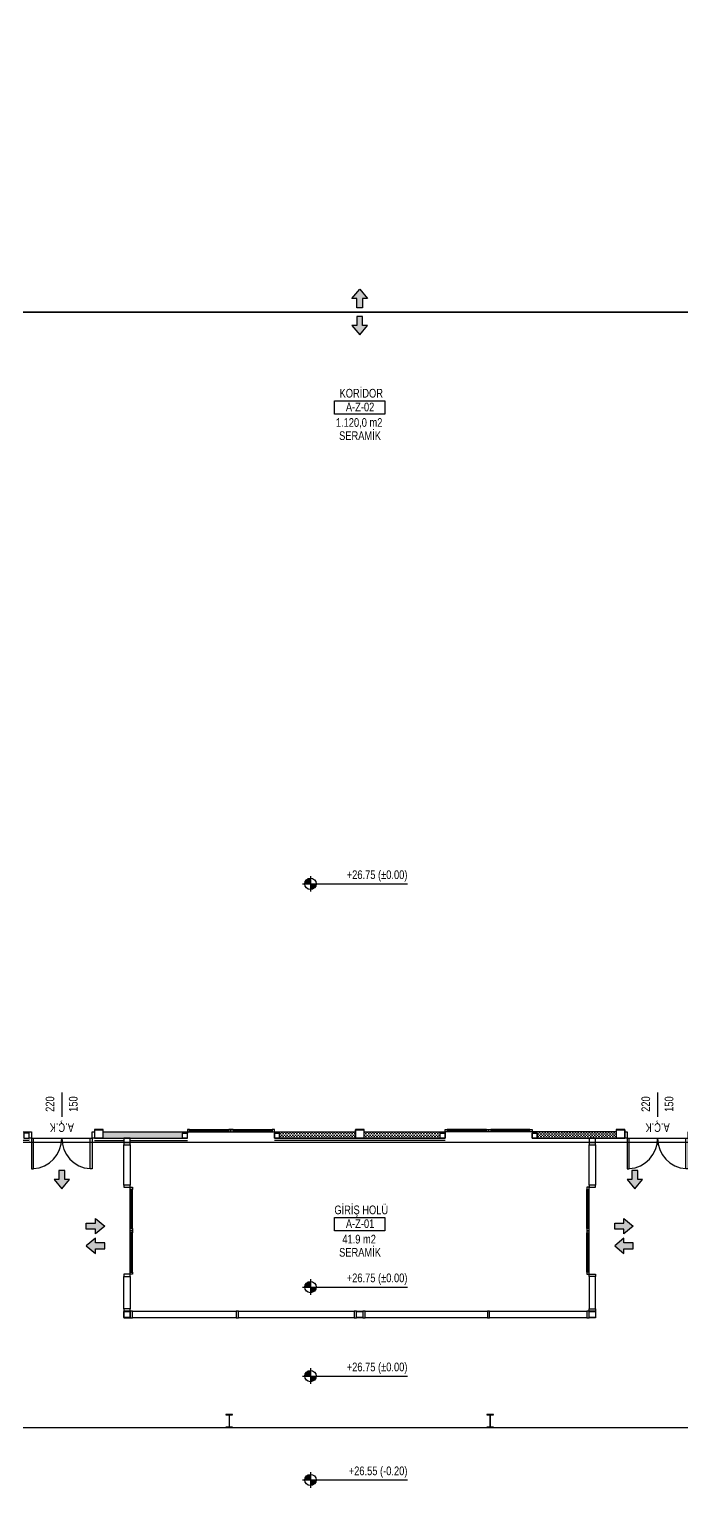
# Model space of a CAD drawing. Header units: centimetres. Extents: x 28733 to 98303, y -2883 to 8555.
# Drawn here: x 56419 to 57920, y 715 to 4069 of the extents above; entities that cross this region are included whole.
import ezdxf
from ezdxf.enums import TextEntityAlignment as Align

# ---------------------------------------------------------------- set-up
doc = ezdxf.new("R2010")
doc.units = ezdxf.units.CM
doc.header["$LTSCALE"] = 100
for name, color, linetype in [('A-ANNO-DIMS', 187, 'Continuous'), ('A-ANNO-IDEN', 50, 'Continuous'), ('A-ANNO-TEXT', 50, 'Continuous'), ('A-AREA', 102, 'Continuous'), ('A-DOOR', 193, 'Continuous'), ('A-ELEV-01', 255, 'Continuous'), ('A-GLAZ-FRME', 12, 'Continuous'), ('A-GLAZ-FRME-MBND', 9, 'Continuous'), ('A-GLAZ-FULL', 130, 'Continuous'), ('A-GLAZ-SILL', 8, 'Continuous'), ('A-WALL', 134, 'Continuous'), ('A-WALL-HTCH', 8, 'Continuous'), ('A-WALL-INSL', 249, 'Continuous'), ('A-WALL-PLST', 129, 'Continuous'), ('S-STEL', 3, 'Continuous')]:
    doc.layers.add(name, color=color, linetype=linetype)
doc.styles.add('Fields_100', font='act_simplex.shx', dxfattribs={"width": 0.8, "height": 20})
doc.linetypes.add('BATTING', pattern='A,0.00254,-2.54,[134,ltypeshp.shx,S=2.54,R=0,X=-2.54,Y=0],-5.08,[134,ltypeshp.shx,S=2.54,R=180,X=2.54,Y=0],-2.54', length=10.16254)
pattern_1 = [(0, (47244.2896, 54361.0323), (3.175, 3.175), [3.175, -3.175])]

# ---------------------------------------------------------------- blocks, each defined once
blk = doc.blocks.new('Mahal kutusu_100')
at = {"color": 0}
blk.add_lwpolyline([(-58, 30), (58, 30), (58, 0), (-58, 0)], close=True, dxfattribs=at)
at = {"color": 0, "style": 'Fields_100', "width": 0.8}
for tag, p in [('MAHAL', (3.6, 37.9)), ('KOD', (0.9, 6.2)), ('ALAN', (-1.3, -29.4)), ('KAPLAMA', (0.8, -59.7))]:
    blk.add_attdef(tag, text='', height=20, dxfattribs=at).set_placement(p, align=Align.CENTER)
blk = doc.blocks.new('KAPI 150')
at = {"layer": 'A-DOOR'}
blk.add_line((145, 15), (5, 15), dxfattribs=at)
for points in [[(5, 15), (5, 85), (10, 85), (10, 15)], [(145, 15), (145, 85), (140, 85), (140, 15)]]:
    blk.add_lwpolyline(points, dxfattribs=at)
for points in [[(5, 0), (0, 0), (0, 15), (5, 15)], [(150, 0), (145, 0), (145, 15), (150, 15)]]:
    blk.add_lwpolyline(points, close=True, dxfattribs=at)
for centre, start, end in [((5, 15), 0, 85.904), ((145, 15), 94.096, 180)]:
    blk.add_arc(centre, 70, start, end, dxfattribs=at)
blk = doc.blocks.new('AÇK_01')
at = {"color": 0}
blk.add_lwpolyline([(28, 0), (-28, 0)], dxfattribs=at)
at = {"color": 0, "style": 'Fields_100', "width": 0.8}
blk.add_attdef('A.Ç.K.01', text='', height=20, rotation=90, dxfattribs=at).set_placement((-53, 0), align=Align.MIDDLE_CENTER)
for tag, p in [('W', (1, 17.2)), ('H', (1, -36.3))]:
    blk.add_attdef(tag, text='', height=20, dxfattribs=at).set_placement(p, align=Align.CENTER)
blk = doc.blocks.new('300')
blk.add_lwpolyline([(0, 0), (150, 0), (150, 10.7), (93.55, 10.7, -0.41421356), (78.55, 25.7), (78.55, 274.3, -0.41421356), (93.55, 289.3), (150, 289.3), (150, 300), (0, 300), (0, 289.3), (56.45, 289.3, -0.41421356), (71.45, 274.3), (71.45, 25.7, -0.41421356), (56.45, 10.7), (0, 10.7)], format="xyb", close=True)

msp = doc.modelspace()

# ---------------------------------------------------------------- hatches: boundary and pattern name
at = {"layer": 'A-ANNO-DIMS'}
h = msp.add_hatch(color=256, dxfattribs=at)
h.paths.add_polyline_path([(57066.28, 2116.71, 0.4142136), (57053.28, 2103.71), (57066.28, 2103.71)])
h.paths.add_polyline_path([(57079.28, 2103.71), (57066.28, 2103.71), (57066.28, 2090.71, 0.4142136)])
h = msp.add_hatch(color=256, dxfattribs=at)
h.paths.add_polyline_path([(57066.28, 1189.6, 0.4142136), (57053.28, 1176.6), (57066.28, 1176.6)])
h.paths.add_polyline_path([(57079.28, 1176.6), (57066.28, 1176.6), (57066.28, 1163.6, 0.4142136)])
h = msp.add_hatch(color=256, dxfattribs=at)
h.paths.add_polyline_path([(57066.28, 984.79, 0.4142136), (57053.28, 971.79), (57066.28, 971.79)])
h.paths.add_polyline_path([(57079.28, 971.79), (57066.28, 971.79), (57066.28, 958.79, 0.4142136)])
h = msp.add_hatch(color=256, dxfattribs=at)
h.paths.add_polyline_path([(57066.28, 745.85, 0.4142136), (57053.28, 732.85), (57066.28, 732.85)])
h.paths.add_polyline_path([(57079.28, 732.85), (57066.28, 732.85), (57066.28, 719.85, 0.4142136)])
at = {"layer": 'A-ANNO-TEXT'}
h = msp.add_hatch(color=256, dxfattribs=at)
h.dxf.hatch_style = 1
h.paths.add_polyline_path([(57179.48, 3470.89), (57197.18, 3449.74), (57186.21, 3449.74), (57186.21, 3428.59), (57172.74, 3428.59), (57172.74, 3449.74), (57161.77, 3449.74)])
h = msp.add_hatch(color=256, dxfattribs=at)
h.dxf.hatch_style = 1
h.paths.add_polyline_path([(57179.48, 3366.29), (57197.18, 3387.44), (57186.21, 3387.44), (57186.21, 3408.59), (57172.74, 3408.59), (57172.74, 3387.44), (57161.77, 3387.44)])
h = msp.add_hatch(color=256, dxfattribs=at)
h.dxf.hatch_style = 1
h.paths.add_polyline_path([(56494.48, 1402.39), (56512.18, 1423.54), (56501.21, 1423.54), (56501.21, 1444.69), (56487.74, 1444.69), (56487.74, 1423.54), (56476.77, 1423.54)])
h = msp.add_hatch(color=256, dxfattribs=at)
h.dxf.hatch_style = 1
h.paths.add_polyline_path([(57811.98, 1402.39), (57829.68, 1423.54), (57818.71, 1423.54), (57818.71, 1444.69), (57805.24, 1444.69), (57805.24, 1423.54), (57794.27, 1423.54)])
h = msp.add_hatch(color=256, dxfattribs=at)
h.dxf.hatch_style = 1
h.paths.add_polyline_path([(56593.13, 1316.61), (56571.98, 1298.9), (56571.98, 1309.87), (56550.83, 1309.87), (56550.83, 1323.34), (56571.98, 1323.34), (56571.98, 1334.31)])
h = msp.add_hatch(color=256, dxfattribs=at)
h.dxf.hatch_style = 1
h.paths.add_polyline_path([(57808.13, 1316.61), (57786.98, 1298.9), (57786.98, 1309.87), (57765.83, 1309.87), (57765.83, 1323.34), (57786.98, 1323.34), (57786.98, 1334.31)])
h = msp.add_hatch(color=256, dxfattribs=at)
h.dxf.hatch_style = 1
h.paths.add_polyline_path([(56550.83, 1271.2), (56571.98, 1253.5), (56571.98, 1264.46), (56593.13, 1264.46), (56593.13, 1277.94), (56571.98, 1277.94), (56571.98, 1288.9)])
h = msp.add_hatch(color=256, dxfattribs=at)
h.dxf.hatch_style = 1
h.paths.add_polyline_path([(57765.83, 1271.2), (57786.98, 1253.5), (57786.98, 1264.46), (57808.13, 1264.46), (57808.13, 1277.94), (57786.98, 1277.94), (57786.98, 1288.9)])
at = {"layer": 'A-WALL-HTCH'}
h = msp.add_hatch(dxfattribs=at)
h.set_pattern_fill('DASH', color=256)
h.set_pattern_definition(pattern_1)
h.paths.add_polyline_path([(56771.23, 1530.59), (56783.23, 1530.59), (56783.23, 1533.59), (56589.48, 1533.59), (56589.48, 1518.59), (56771.23, 1518.59)])
h.paths.add_polyline_path([(56407.48, 1530.59), (56419.48, 1530.59), (56419.48, 1533.59), (56324.48, 1533.59), (56324.48, 1518.59), (56407.48, 1518.59)])
h = msp.add_hatch(dxfattribs=at)
h.set_pattern_fill('DASH', color=256, angle=360)
h.set_pattern_definition([(0, (31465.3137, -7027.3833), (3.175, 3.175), [3.175, -3.175])])
h.paths.add_polyline_path([(57363.73, 1530.59), (57375.73, 1530.59), (57375.73, 1533.59), (57189.48, 1533.59), (57189.48, 1518.59), (57363.73, 1518.59)])
h.paths.add_polyline_path([(56983.23, 1530.59), (56995.23, 1530.59), (56995.23, 1518.59), (57169.48, 1518.59), (57169.48, 1533.59), (56983.23, 1533.59)])
h = msp.add_hatch(dxfattribs=at)
h.set_pattern_fill('DASH', color=256)
h.set_pattern_definition(pattern_1)
h.paths.add_polyline_path([(57587.73, 1530.59), (57587.73, 1518.59), (57769.48, 1518.59), (57769.48, 1533.59), (57575.73, 1533.59), (57575.73, 1530.59)])

# ---------------------------------------------------------------- linework, layer by layer
at = {"layer": 'A-ANNO-DIMS'}
for p, q in [((57066.28, 2121.71), (57066.28, 2085.71)), ((57048.28, 2103.71), (57289.28, 2103.71)), ((57048.28, 1176.6), (57289.28, 1176.6)), ((57066.28, 1194.6), (57066.28, 1158.6)), ((57066.28, 989.79), (57066.28, 953.79)), ((57048.28, 971.79), (57289.28, 971.79)), ((57066.28, 750.85), (57066.28, 714.85)), ((57048.28, 732.85), (57289.28, 732.85))]:
    msp.add_line(p, q, dxfattribs=at)
for centre in [(57066.28, 2103.71), (57066.28, 1176.6), (57066.28, 971.79), (57066.28, 732.85)]:
    msp.add_circle(centre, 13, dxfattribs=at)
at = {"layer": 'A-ANNO-TEXT'}
for points in [[(57179.48, 3470.89), (57197.18, 3449.74), (57186.21, 3449.74), (57186.21, 3428.59), (57172.74, 3428.59), (57172.74, 3449.74), (57161.77, 3449.74)], [(57179.48, 3366.29), (57197.18, 3387.44), (57186.21, 3387.44), (57186.21, 3408.59), (57172.74, 3408.59), (57172.74, 3387.44), (57161.77, 3387.44)], [(56494.48, 1402.39), (56512.18, 1423.54), (56501.21, 1423.54), (56501.21, 1444.69), (56487.74, 1444.69), (56487.74, 1423.54), (56476.77, 1423.54)], [(57811.98, 1402.39), (57829.68, 1423.54), (57818.71, 1423.54), (57818.71, 1444.69), (57805.24, 1444.69), (57805.24, 1423.54), (57794.27, 1423.54)], [(56593.13, 1316.61), (56571.98, 1298.9), (56571.98, 1309.87), (56550.83, 1309.87), (56550.83, 1323.34), (56571.98, 1323.34), (56571.98, 1334.31)], [(57808.13, 1316.61), (57786.98, 1298.9), (57786.98, 1309.87), (57765.83, 1309.87), (57765.83, 1323.34), (57786.98, 1323.34), (57786.98, 1334.31)], [(56550.83, 1271.2), (56571.98, 1253.5), (56571.98, 1264.46), (56593.13, 1264.46), (56593.13, 1277.94), (56571.98, 1277.94), (56571.98, 1288.9)], [(57765.83, 1271.2), (57786.98, 1253.5), (57786.98, 1264.46), (57808.13, 1264.46), (57808.13, 1277.94), (57786.98, 1277.94), (57786.98, 1288.9)]]:
    msp.add_lwpolyline(points, close=True, dxfattribs=at)
at = {"layer": 'A-AREA'}
for points in [[(62586.98, 7318.59), (70734.48, 7318.59), (70734.48, 3418.59), (52611.98, 3418.59), (52611.98, 7318.59), (59834.48, 7318.59), (59834.48, 7053.59), (62586.98, 7053.59)], [(52611.98, 1508.59), (52611.98, 3418.59), (70734.48, 3418.59), (70734.48, 2981.09), (63779.48, 2981.09), (63779.23, 1508.59), (63516.98, 1508.59), (63516.98, 2981.09), (58079.48, 2981.09), (58079.48, 1508.59), (56279.48, 1508.59), (56279.48, 2981.09), (52979.48, 2981.09), (52979.48, 1508.59)]]:
    msp.add_lwpolyline(points, close=True, dxfattribs=at)
at = {"layer": 'A-ELEV-01'}
for p, q in [((56324.48, 3418.59), (58034.48, 3418.59)), ((55634.48, 853.59, 0), (58724.48, 853.59))]:
    msp.add_line(p, q, dxfattribs=at)
at = {"layer": 'A-GLAZ-FRME'}
for points in [[(56651.98, 1508.59), (56651.98, 1518.59), (56636.98, 1518.59), (56636.98, 1508.59)], [(56783.23, 1533.59), (56788.23, 1533.59), (56788.23, 1538.59), (56783.23, 1538.59)], [(56878.23, 1533.59), (56883.23, 1533.59), (56883.23, 1538.59), (56878.23, 1538.59)], [(56883.23, 1533.59), (56888.23, 1533.59), (56888.23, 1538.59), (56883.23, 1538.59)], [(56978.23, 1533.59), (56983.23, 1533.59), (56983.23, 1538.59), (56978.23, 1538.59)], [(57380.73, 1533.59), (57375.73, 1533.59), (57375.73, 1538.59), (57380.73, 1538.59)], [(57475.73, 1533.59), (57470.73, 1533.59), (57470.73, 1538.59), (57475.73, 1538.59)], [(57480.73, 1533.59), (57475.73, 1533.59), (57475.73, 1538.59), (57480.73, 1538.59)], [(57575.73, 1533.59), (57570.73, 1533.59), (57570.73, 1538.59), (57575.73, 1538.59)], [(57721.98, 1508.59), (57721.98, 1518.59), (57706.98, 1518.59), (57706.98, 1508.59)], [(56651.98, 1503.59), (56651.98, 1508.59), (56636.98, 1508.59), (56636.98, 1503.59)], [(57721.98, 1503.59), (57721.98, 1508.59), (57706.98, 1508.59), (57706.98, 1503.59)], [(56651.98, 1406.09), (56651.98, 1411.09), (56636.98, 1411.09), (56636.98, 1406.09)], [(57721.98, 1406.09), (57721.98, 1411.09), (57706.98, 1411.09), (57706.98, 1406.09)], [(56651.98, 1401.09), (56651.98, 1406.09), (56656.98, 1406.09), (56656.98, 1401.09)], [(57706.98, 1401.09), (57706.98, 1406.09), (57701.98, 1406.09), (57701.98, 1401.09)], [(56651.98, 1306.09), (56651.98, 1311.09), (56656.98, 1311.09), (56656.98, 1306.09)], [(57706.98, 1306.09), (57706.98, 1311.09), (57701.98, 1311.09), (57701.98, 1306.09)], [(56651.98, 1301.09), (56651.98, 1306.09), (56656.98, 1306.09), (56656.98, 1301.09)], [(57706.98, 1301.09), (57706.98, 1306.09), (57701.98, 1306.09), (57701.98, 1301.09)], [(56651.98, 1206.09), (56651.98, 1211.09), (56656.98, 1211.09), (56656.98, 1206.09)], [(57706.98, 1206.09), (57706.98, 1211.09), (57701.98, 1211.09), (57701.98, 1206.09)], [(56651.98, 1201.09), (56651.98, 1206.09), (56636.98, 1206.09), (56636.98, 1201.09)], [(57706.98, 1201.09), (57706.98, 1206.09), (57721.98, 1206.09), (57721.98, 1201.09)], [(56651.98, 1121.09), (56651.98, 1126.09), (56636.98, 1126.09), (56636.98, 1121.09)], [(56651.98, 1106.09), (56656.98, 1106.09), (56656.98, 1121.09), (56651.98, 1121.09)], [(56895.73, 1106.09), (56900.73, 1106.09), (56900.73, 1121.09), (56895.73, 1121.09)], [(57166.98, 1106.09), (57171.98, 1106.09), (57171.98, 1121.09), (57166.98, 1121.09)], [(57186.98, 1106.09), (57191.98, 1106.09), (57191.98, 1121.09), (57186.98, 1121.09)], [(57473.23, 1106.09), (57478.23, 1106.09), (57478.23, 1121.09), (57473.23, 1121.09)], [(57701.98, 1106.12), (57706.98, 1106.12), (57706.98, 1121.12), (57701.98, 1121.12)], [(57706.98, 1121.09), (57706.98, 1126.09), (57721.98, 1126.09), (57721.98, 1121.09)]]:
    msp.add_lwpolyline(points, close=True, dxfattribs=at)
at = {"layer": 'A-GLAZ-FRME-MBND'}
for p, q in [((56788.23, 1538.59, 0), (56878.23, 1538.59)), ((56788.23, 1533.59, 0), (56878.23, 1533.59)), ((56888.23, 1538.59), (56978.23, 1538.59)), ((56888.23, 1533.59), (56978.23, 1533.59)), ((57470.73, 1538.59), (57380.73, 1538.59, 0)), ((57470.73, 1533.59), (57380.73, 1533.59, 0)), ((57570.73, 1538.59), (57480.73, 1538.59)), ((57570.73, 1533.59), (57480.73, 1533.59)), ((56651.98, 1311.09), (56651.98, 1401.09)), ((56656.98, 1311.09), (56656.98, 1401.09)), ((57701.98, 1311.09), (57701.98, 1401.09)), ((57706.98, 1311.09), (57706.98, 1401.09)), ((56651.98, 1211.09), (56651.98, 1301.09)), ((56656.98, 1211.09), (56656.98, 1301.09)), ((57701.98, 1211.09), (57701.98, 1301.09)), ((57706.98, 1211.09), (57706.98, 1301.09))]:
    msp.add_line(p, q, dxfattribs=at)
at = {"layer": 'A-GLAZ-FULL'}
for p, q in [((56788.23, 1536.09, 0), (56878.23, 1536.09)), ((56888.23, 1536.09), (56978.23, 1536.09)), ((57470.73, 1536.09), (57380.73, 1536.09, 0)), ((57570.73, 1536.09), (57480.73, 1536.09)), ((56636.98, 1411.09), (56636.98, 1503.59)), ((57706.98, 1411.09), (57706.98, 1503.59)), ((56654.48, 1311.09), (56654.48, 1401.09)), ((57704.48, 1311.09), (57704.48, 1401.09)), ((56654.48, 1211.09), (56654.48, 1301.09)), ((57704.48, 1211.09), (57704.48, 1301.09)), ((56636.98, 1126.09), (56636.98, 1201.09)), ((57721.98, 1126.09), (57721.98, 1201.09)), ((56895.73, 1106.09), (56656.98, 1106.09)), ((57166.98, 1106.09), (56900.73, 1106.09)), ((57473.23, 1106.09), (57191.98, 1106.09)), ((57701.98, 1106.12), (57478.23, 1106.09))]:
    msp.add_line(p, q, dxfattribs=at)
at = {"layer": 'A-GLAZ-SILL'}
for p, q in [((56651.98, 1503.59), (56651.98, 1411.09)), ((57721.98, 1503.59), (57721.98, 1411.09)), ((56651.98, 1201.09), (56651.98, 1126.09)), ((57706.98, 1201.09), (57706.98, 1126.09)), ((56656.98, 1121.09), (56895.73, 1121.09)), ((56900.73, 1121.09), (57166.98, 1121.09)), ((57191.98, 1121.09), (57473.23, 1121.09)), ((57478.23, 1121.12), (57701.98, 1121.12))]:
    msp.add_line(p, q, dxfattribs=at)
at = {"layer": 'A-WALL'}
for p, q in [((56324.48, 1533.59), (56419.48, 1533.59)), ((56589.48, 1533.59), (56783.23, 1533.59)), ((56589.48, 1518.59), (56783.23, 1518.59)), ((56783.23, 1533.59), (56783.23, 1530.59, 0)), ((56983.23, 1533.59), (57169.48, 1533.59)), ((56983.23, 1518.59), (57375.73, 1518.59)), ((57575.73, 1518.59), (57769.48, 1518.59)), ((57721.98, 1128.57), (57721.98, 1128.57))]:
    msp.add_line(p, q, dxfattribs=at)
for points in [[(56983.23, 1533.59), (56983.23, 1518.59)], [(57769.48, 1533.59), (57575.73, 1533.59), (57575.73, 1518.59)]]:
    msp.add_lwpolyline(points, dxfattribs=at)
at = {"layer": 'A-WALL', "elevation": 0}
msp.add_lwpolyline([(57189.48, 1533.59), (57375.73, 1533.59), (57375.73, 1518.59)], dxfattribs=at)
at = {"layer": 'A-WALL-INSL', "linetype": 'BATTING', "ltscale": 0.005}
for p, q in [((56569.48, 1513.59), (56636.98, 1513.59)), ((56651.98, 1513.59), (56783.23, 1513.59)), ((57375.73, 1513.59, 0), (56983.23, 1513.59))]:
    msp.add_line(p, q, dxfattribs=at)
at = {"layer": 'A-WALL-INSL', "linetype": 'BATTING', "ltscale": 0.005, "elevation": 0}
msp.add_lwpolyline([(56419.48, 1513.59), (54524.48, 1513.59)], dxfattribs=at)
at = {"layer": 'A-WALL-PLST', "const_width": 0.3}
for points in [[(54524.48, 1508.59), (56419.48, 1508.59), (56419.48, 1518.59)], [(56569.48, 1518.59), (56569.48, 1508.59), (56636.98, 1508.59)], [(56651.98, 1508.59), (56783.23, 1508.59), (56783.23, 1518.59)]]:
    msp.add_lwpolyline(points, dxfattribs=at)
at = {"layer": 'A-WALL-PLST', "const_width": 0.3, "elevation": 0}
msp.add_lwpolyline([(57375.73, 1518.59), (57375.73, 1508.59), (56983.23, 1508.59), (56983.23, 1518.59)], dxfattribs=at)
at = {"layer": 'S-STEL'}
for points in [[(56407.48, 1518.59), (56419.48, 1518.59), (56419.48, 1530.59), (56407.48, 1530.59)], [(56569.48, 1518.59), (56589.48, 1518.59), (56589.48, 1538.59), (56569.48, 1538.59)], [(57169.48, 1518.59), (57189.48, 1518.59), (57189.48, 1538.59), (57169.48, 1538.59)], [(57769.48, 1518.59), (57789.48, 1518.59), (57789.48, 1538.59), (57769.48, 1538.59)], [(56636.98, 1106.09), (56651.98, 1106.09), (56651.98, 1121.09), (56636.98, 1121.09)], [(56637.48, 1120.59), (56651.48, 1120.59), (56651.48, 1106.59), (56637.48, 1106.59)], [(57171.98, 1121.09), (57186.98, 1121.09), (57186.98, 1106.09), (57171.98, 1106.09)], [(57186.48, 1106.59), (57172.48, 1106.59), (57172.48, 1120.59), (57186.48, 1120.59)], [(57721.98, 1106.09), (57706.98, 1106.09), (57706.98, 1121.09), (57721.98, 1121.09)], [(57707.48, 1120.59), (57721.48, 1120.59), (57721.48, 1106.59), (57707.48, 1106.59)]]:
    msp.add_lwpolyline(points, close=True, dxfattribs=at)
at = {"layer": 'S-STEL', "elevation": 0}
for points in [[(56570.08, 1537.99), (56588.88, 1537.99), (56588.88, 1519.19), (56570.08, 1519.19)], [(56771.23, 1518.59), (56783.23, 1518.59), (56783.23, 1530.59), (56771.23, 1530.59)], [(56771.73, 1530.09), (56782.73, 1530.09), (56782.73, 1519.09), (56771.73, 1519.09)], [(56983.23, 1518.59), (56995.23, 1518.59), (56995.23, 1530.59), (56983.23, 1530.59)], [(56983.73, 1530.09), (56994.73, 1530.09), (56994.73, 1519.09), (56983.73, 1519.09)], [(57170.08, 1537.99), (57188.88, 1537.99), (57188.88, 1519.19), (57170.08, 1519.19)], [(57363.73, 1518.59), (57375.73, 1518.59), (57375.73, 1530.59), (57363.73, 1530.59)], [(57364.23, 1530.09), (57375.23, 1530.09), (57375.23, 1519.09), (57364.23, 1519.09)], [(57575.73, 1518.59), (57587.73, 1518.59), (57587.73, 1530.59), (57575.73, 1530.59)], [(57576.23, 1530.09), (57587.23, 1530.09), (57587.23, 1519.09), (57576.23, 1519.09)], [(57770.08, 1537.99), (57788.88, 1537.99), (57788.88, 1519.19), (57770.08, 1519.19)]]:
    msp.add_lwpolyline(points, close=True, dxfattribs=at)

# ---------------------------------------------------------------- block references
at = {"layer": 'A-ANNO-IDEN'}
for p, values in [((57179.48, 3184), {'MAHAL': 'KORİDOR', 'KOD': 'A-Z-02', 'ALAN': '1.120,0 m2', 'KAPLAMA': 'SERAMİK'}), ((57179.48, 1306.09), {'MAHAL': 'GİRİŞ HOLÜ', 'KOD': 'A-Z-01', 'ALAN': '41.9 m2', 'KAPLAMA': 'SERAMİK'})]:
    msp.add_blockref('Mahal kutusu_100', p, dxfattribs=at).add_auto_attribs(values)
at = {"layer": 'A-ANNO-TEXT', "rotation": 89.99999999999996}
for p in [(56494.48, 1596.25), (57864.48, 1596.25)]:
    msp.add_blockref('AÇK_01', p, dxfattribs=at).add_auto_attribs({'A.Ç.K.01': 'A.Ç.K', 'H': '150', 'W': '220'})
at = {"layer": 'A-ELEV-01', "rotation": 180}
for p in [(56569.48, 1533.59), (57939.48, 1533.59)]:
    msp.add_blockref('KAPI 150', p, dxfattribs=at)
at = {"layer": 'S-STEL', "xscale": 0.1, "yscale": 0.1, "zscale": 0.1}
for p in [(56871.98, 853.59), (57471.98, 853.59)]:
    msp.add_blockref('300', p, dxfattribs=at)

# ---------------------------------------------------------------- texts
at = {"layer": 'A-ANNO-TEXT', "char_height": 20, "attachment_point": 9, "style": 'Fields_100'}
for s, insert in [('+26.75 (%%P0.00)', (57289.28, 2108.71)), ('+26.75 (%%P0.00)', (57289.28, 1181.6)), ('+26.75 (%%P0.00)', (57289.28, 976.79)), ('+26.55 (-0.20)', (57289.28, 737.85))]:
    msp.add_mtext_dynamic_manual_height_columns(s, width=436.6649, gutter_width=100, heights=[0], dxfattribs=dict(at, insert=insert))

doc.saveas('drawing.dxf')
